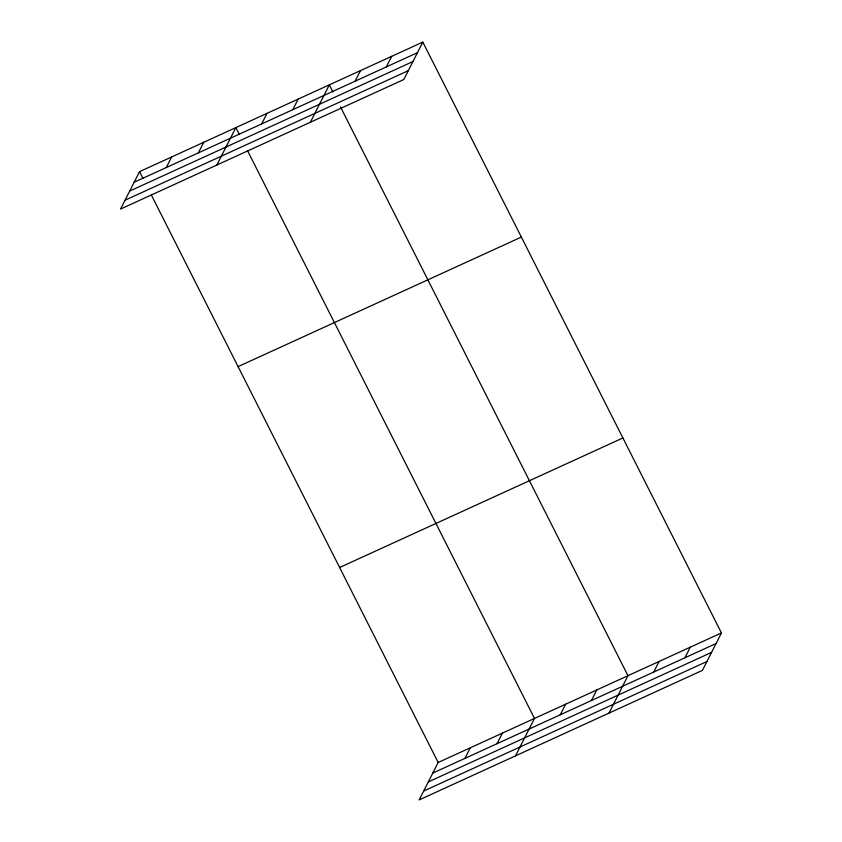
<?xml version="1.0" encoding="UTF-8"?>
<svg xmlns="http://www.w3.org/2000/svg" width="842" height="842" viewBox="0 0 842 842"><rect width="100%" height="100%" fill="white"/><g stroke="black" fill="none" stroke-linecap="round" stroke-linejoin="round"><path stroke-width="1.26" d="M422.81 42.1L139.54 171.642L120.553 209.058L403.823 79.516L422.81 42.1L721.447 632.942L702.46 670.358L419.19 799.9L438.177 762.484L721.447 632.942M166.263 167.547L171.642 156.959M198.375 152.865L203.743 142.277M216.868 165.011L235.844 127.595L239.37 134.562M261.641 123.932L267.009 113.344M292.795 109.681L298.173 99.093M310.351 122.269L329.327 84.853L332.853 91.81M355.113 81.19L360.492 70.602M386.278 66.939L391.646 56.351M464.91 758.389L470.278 747.801M497.012 743.707L502.379 733.119M515.504 755.853L534.491 718.437L247.58 150.802M560.277 714.774L565.645 704.196M591.431 700.533L596.81 689.945M608.987 713.111L627.964 675.694L340.473 106.902M653.75 672.032L659.128 661.444M684.914 657.781L690.282 647.193M134.162 182.23L417.443 52.688M129.668 191.081L412.948 61.54M125.048 200.207L408.317 70.665M238.086 366.617L521.356 237.076M339.621 567.508L622.901 437.966M432.799 773.072L716.079 643.53M428.315 781.923L711.585 652.382M423.684 791.048L706.954 661.507M139.54 171.642L143.056 178.599M151.265 194.849L438.177 762.484"/></g></svg>
